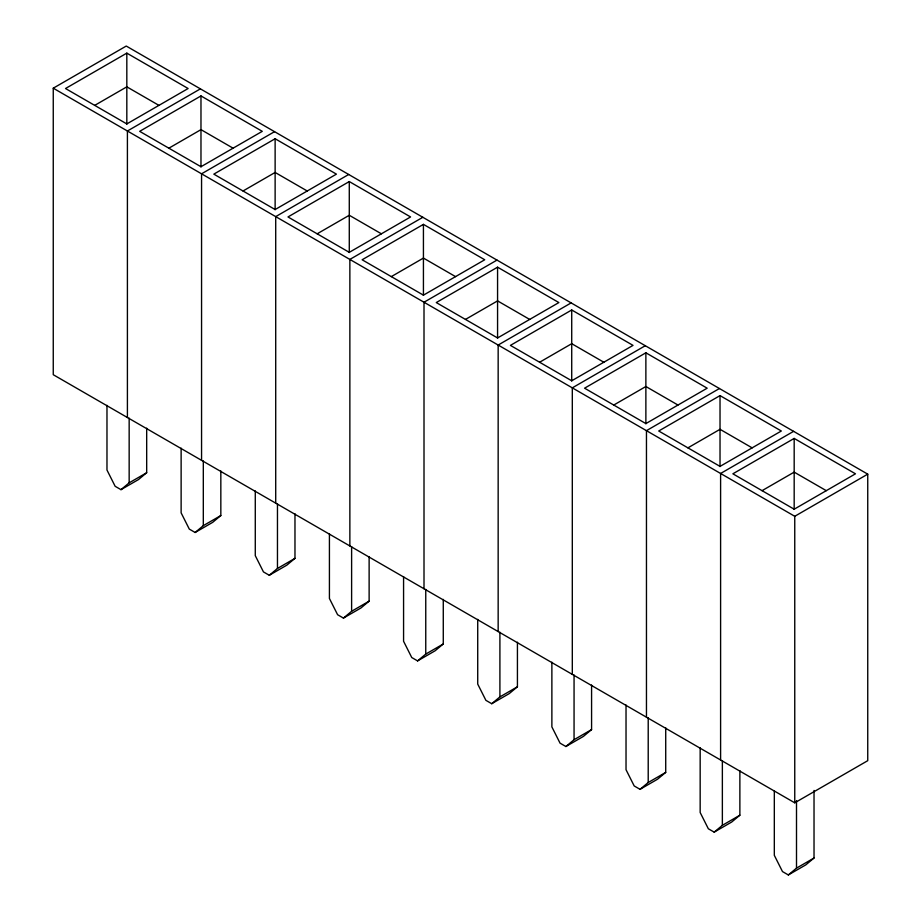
<?xml version="1.0" encoding="UTF-8"?>
<svg xmlns="http://www.w3.org/2000/svg" width="921" height="921" viewBox="0 0 921 921"><rect width="100%" height="100%" fill="white"/><g stroke="black" fill="none" stroke-linecap="round" stroke-linejoin="round"><path stroke-width="1.38" d="M106.974 405.332L106.974 470.032L115.148 486.288L120.985 489.661L129.159 482.846L146.681 472.726L146.681 428.161M146.681 472.726L138.507 479.553L120.985 489.661M181.126 448.147L181.126 512.847L189.3 529.103L195.137 532.476L203.311 525.649L220.833 515.541L220.833 470.965M220.833 515.541L212.659 522.357L195.137 532.476M255.278 490.951L255.278 555.651L263.452 571.906L269.289 575.28L277.463 568.464L294.973 558.356L294.973 513.78M294.973 558.356L286.799 565.172L269.289 575.28M329.419 533.766L329.419 598.466L337.604 614.721L343.441 618.095L351.615 611.279L369.125 601.16L369.125 556.595M369.125 601.16L360.951 607.975L343.441 618.095M403.571 576.569L403.571 641.269L411.745 657.525L417.581 660.898L425.755 654.083L443.277 643.975L443.277 599.398M443.277 643.975L435.103 650.79L417.581 660.898M477.723 619.384L477.723 684.084L485.897 700.34L491.733 703.713L499.907 696.898L517.429 686.778L517.429 642.213M517.429 686.778L509.255 693.594L491.733 703.713M551.875 662.187L551.875 726.899L560.049 743.155L565.885 746.517L574.059 739.701L591.581 729.593L591.581 685.017M591.581 729.593L583.396 736.409L565.885 746.517M626.027 705.002L626.027 769.703L634.201 785.958L640.037 789.332L648.211 782.516L665.722 772.397L665.722 727.832M665.722 772.397L657.548 779.212L640.037 789.332M700.167 747.817L700.167 812.518L708.341 828.773L714.189 832.135L722.363 825.32L739.874 815.212L739.874 770.635M739.874 815.212L731.7 822.027L714.189 832.135M774.319 790.621L774.319 855.321L782.493 871.577L788.33 874.95L796.504 868.135L814.026 858.015L814.026 790.448M814.026 858.015L805.852 864.842L788.33 874.95M53.257 88.186L126.246 46.05L867.743 474.154L867.743 760.677L794.754 802.813L53.257 374.709L53.257 88.186L794.754 516.29L867.743 474.154M126.822 53.13L65.518 88.52L126.822 123.921L188.126 88.52L126.822 53.13L126.822 124.128M94.713 105.374L126.822 86.839L158.942 105.374M200.398 88.865L127.409 131.001L127.409 417.524M200.974 95.934L139.67 131.335L200.974 166.724L262.278 131.335L200.974 95.934L200.974 166.943M168.865 148.189L200.974 129.642L233.094 148.189M274.539 131.668L201.561 173.804L201.561 460.327M275.126 138.749L213.822 174.138L275.126 209.539L336.43 174.138L275.126 138.749L275.126 209.758M243.017 190.992L275.126 172.457L307.234 190.992M348.691 174.483L275.713 216.619L275.713 503.142M349.278 181.564L287.974 216.953L349.278 252.342L410.582 216.953L349.278 181.564L349.278 252.561M317.158 233.807L349.278 215.272L381.386 233.807M422.843 217.287L349.865 259.423L349.865 545.957M423.43 224.367L362.126 259.768L423.43 295.157L484.734 259.768L423.43 224.367L423.43 295.376M391.31 276.622L423.43 258.076L455.538 276.622M496.995 260.102L424.005 302.238L424.005 588.761M497.57 267.182L436.266 302.572L497.57 337.961L558.874 302.572L497.57 267.182L497.57 338.18M465.462 319.426L497.57 300.891L529.69 319.426M571.135 302.905L498.157 345.041L498.157 631.576M571.722 309.986L510.418 345.387L571.722 380.776L633.026 345.387L571.722 309.986L571.722 380.995M539.614 362.241L571.722 343.694L603.842 362.241M645.287 345.72L572.309 387.856L572.309 674.379M645.874 352.801L584.57 388.19L645.874 423.591L707.178 388.19L645.874 352.801L645.874 423.798M613.766 405.044L645.874 386.509L677.983 405.044M719.439 388.524L646.461 430.66L646.461 717.194M720.026 395.604L658.722 431.005L720.026 466.394L781.33 431.005L720.026 395.604L720.026 466.613M687.906 447.859L720.026 429.313L752.135 447.859M793.591 431.339L720.602 473.475L720.602 759.998M794.178 438.419L732.874 473.808L794.178 509.209L855.482 473.808L794.178 438.419L794.178 509.417M762.058 490.663L794.178 472.128L826.287 490.663M796.504 800.556L796.504 868.135M794.754 516.29L794.754 802.813M722.363 760.619L722.363 825.32M648.211 717.816L648.211 782.516M574.059 675.001L574.059 739.701M499.907 632.197L499.907 696.898M425.755 589.382L425.755 654.083M351.615 546.567L351.615 611.279M277.463 503.764L277.463 568.464M203.311 460.949L203.311 525.649M129.159 418.146L129.159 482.846"/></g></svg>
